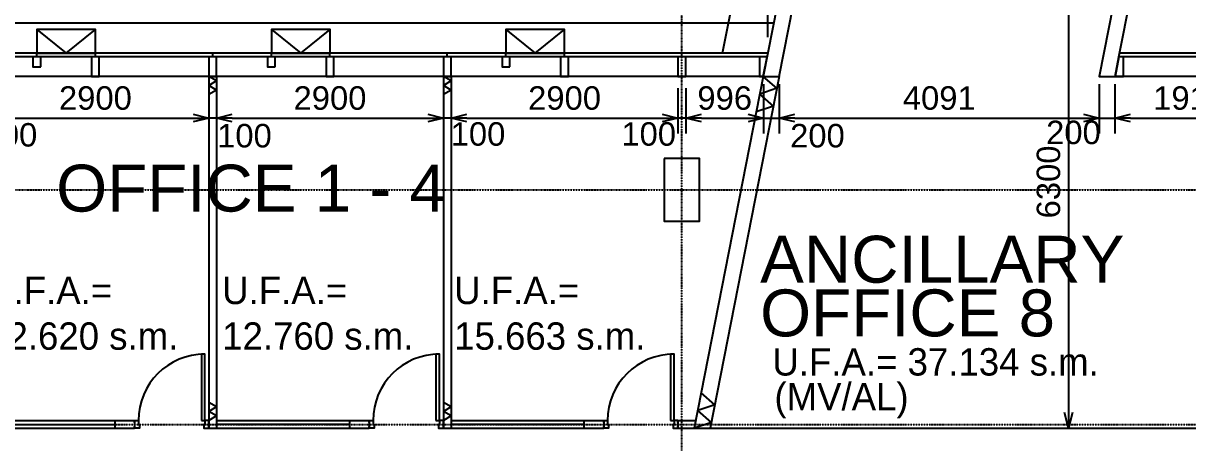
# Model space of a CAD drawing. Header units: millimetres. Extents: x 477 to 62893, y 268 to 55271.
# Drawn here: x 25847 to 40738, y 39905 to 45270 of the extents above; entities that cross this region are included whole.
import ezdxf

# ---------------------------------------------------------------- set-up
doc = ezdxf.new("R2010")
doc.units = ezdxf.units.MM
doc.linetypes.add('DASHDOT', pattern=[1, 0.5, -0.25, 0, -0.25])
doc.layers.get('0').update_dxf_attribs({"color": 8})
doc.layers.get('Defpoints').update_dxf_attribs({"color": 8})
for name, color, linetype in [('DLN020__', 8, 'DASHDOT'), ('DLN030', 8, 'Continuous'), ('DLN041_1', 8, 'Continuous'), ('DLN061__1', 8, 'Continuous'), ('DLN220__', 8, 'Continuous'), ('DLN280__', 8, 'Continuous'), ('DLN314__', 8, 'Continuous'), ('DLN324__', 8, 'Continuous'), ('DLN325__', 8, 'Continuous')]:
    doc.layers.add(name, color=color, linetype=linetype)
doc.styles.add('SWIS721LT450', font='swissl.ttf')
doc.styles.add('SWIS721LT750', font='swissl.ttf')
doc.dimstyles.new('INTDIM', dxfattribs={"dimscale": 200, "dimtxt": 2.25, "dimasz": 1.5, "dimexe": 1, "dimexo": 0, "dimgap": 1, "dimtad": 1, "dimdec": 0, "dimrnd": 1, "dimzin": 1, "dimdsep": 46, "dimtxsty": 'SWIS721LT450', "dimcen": 1, "dimclrd": 256, "dimclre": 256, "dimclrt": 256, "dimaunit": 1, "dimadec": 3, "dimazin": 0, "dimtfac": 1, "dimtdec": 0, "dimtix": 1, "dimtmove": 2, "dimatfit": 0, "dimfxl": 1, "dimtolj": 1, "dimtzin": 0, "dimarcsym": 0})

# ---------------------------------------------------------------- blocks, each defined once
blk = doc.blocks.new('*D426')
at = {"layer": 'Defpoints', "color": 0, "transparency": 16777216}
for p in [(25219, 44640), (25319, 44640), (25219, 44058)]:
    blk.add_point(p, dxfattribs=at)
at = {"layer": 'DLN030', "lineweight": -2, "transparency": 16777216}
for p, q in [((25219, 44440), (25219, 43858)), ((25319, 44440), (25319, 43858)), ((25319, 44058), (25219, 44058))]:
    blk.add_line(p, q, dxfattribs=at)
at = {"layer": 'DLN030', "transparency": 16777216, "insert": (25676, 43841), "char_height": 300, "attachment_point": 5, "style": 'SWIS721LT450'}
blk.add_mtext('\\A1;100', dxfattribs=at)
blk = doc.blocks.new('DIMARR')
for p, q in [((-1, 0.25), (0, 0)), ((-1, 0), (0, 0)), ((0, 0), (-1, -0.25))]:
    blk.add_line(p, q)
blk = doc.blocks.new('*D427')
at = {"layer": 'Defpoints', "color": 0, "transparency": 16777216}
for p in [(25319, 44640), (28219, 44640), (28219, 44058)]:
    blk.add_point(p, dxfattribs=at)
at = {"layer": 'DLN030', "lineweight": -2, "transparency": 16777216}
for p, q in [((25319, 44440), (25319, 43858)), ((28219, 44440), (28219, 43858)), ((25519, 44058), (28019, 44058))]:
    blk.add_line(p, q, dxfattribs=at)
at = {"layer": 'DLN030', "lineweight": -2, "transparency": 16777216, "xscale": 200, "yscale": 200, "zscale": 200, "rotation": 180}
blk.add_blockref('DIMARR', (25319, 44058), dxfattribs=at)
at = {"layer": 'DLN030', "lineweight": -2, "transparency": 16777216, "xscale": 200, "yscale": 200, "zscale": 200}
blk.add_blockref('DIMARR', (28219, 44058), dxfattribs=at)
at = {"layer": 'DLN030', "transparency": 16777216, "insert": (26769, 44312), "char_height": 300, "attachment_point": 5, "style": 'SWIS721LT450'}
blk.add_mtext('\\A1;2900', dxfattribs=at)
blk = doc.blocks.new('*D428')
at = {"layer": 'Defpoints', "color": 0, "transparency": 16777216}
for p in [(28219, 44640), (28319, 44640), (28219, 44058)]:
    blk.add_point(p, dxfattribs=at)
at = {"layer": 'DLN030', "lineweight": -2, "transparency": 16777216}
for p, q in [((28219, 44440), (28219, 43858)), ((28319, 44440), (28319, 43858)), ((28319, 44058), (28219, 44058))]:
    blk.add_line(p, q, dxfattribs=at)
at = {"layer": 'DLN030', "transparency": 16777216, "insert": (28675, 43830), "char_height": 300, "attachment_point": 5, "style": 'SWIS721LT450'}
blk.add_mtext('\\A1;100', dxfattribs=at)
blk = doc.blocks.new('*D429')
at = {"layer": 'Defpoints', "color": 0, "transparency": 16777216}
for p in [(28319, 44640), (31219, 44640), (31219, 44058)]:
    blk.add_point(p, dxfattribs=at)
at = {"layer": 'DLN030', "lineweight": -2, "transparency": 16777216}
for p, q in [((28319, 44440), (28319, 43858)), ((31219, 44440), (31219, 43858)), ((28519, 44058), (31019, 44058))]:
    blk.add_line(p, q, dxfattribs=at)
at = {"layer": 'DLN030', "lineweight": -2, "transparency": 16777216, "xscale": 200, "yscale": 200, "zscale": 200, "rotation": 180}
blk.add_blockref('DIMARR', (28319, 44058), dxfattribs=at)
at = {"layer": 'DLN030', "lineweight": -2, "transparency": 16777216, "xscale": 200, "yscale": 200, "zscale": 200}
blk.add_blockref('DIMARR', (31219, 44058), dxfattribs=at)
at = {"layer": 'DLN030', "transparency": 16777216, "insert": (29769, 44312), "char_height": 300, "attachment_point": 5, "style": 'SWIS721LT450'}
blk.add_mtext('\\A1;2900', dxfattribs=at)
blk = doc.blocks.new('*D430')
at = {"layer": 'Defpoints', "color": 0, "transparency": 16777216}
for p in [(31219, 44640), (31319, 44640), (31219, 44058)]:
    blk.add_point(p, dxfattribs=at)
at = {"layer": 'DLN030', "lineweight": -2, "transparency": 16777216}
for p, q in [((31219, 44440), (31219, 43858)), ((31319, 44440), (31319, 43858)), ((31319, 44058), (31219, 44058))]:
    blk.add_line(p, q, dxfattribs=at)
at = {"layer": 'DLN030', "transparency": 16777216, "insert": (31662, 43852), "char_height": 300, "attachment_point": 5, "style": 'SWIS721LT450'}
blk.add_mtext('\\A1;100', dxfattribs=at)
blk = doc.blocks.new('*D431')
at = {"layer": 'Defpoints', "color": 0, "transparency": 16777216}
for p in [(31319, 44640), (34219, 44640), (34219, 44058)]:
    blk.add_point(p, dxfattribs=at)
at = {"layer": 'DLN030', "lineweight": -2, "transparency": 16777216}
for p, q in [((31319, 44440), (31319, 43858)), ((34219, 44440), (34219, 43858)), ((31519, 44058), (34019, 44058))]:
    blk.add_line(p, q, dxfattribs=at)
at = {"layer": 'DLN030', "lineweight": -2, "transparency": 16777216, "xscale": 200, "yscale": 200, "zscale": 200, "rotation": 180}
blk.add_blockref('DIMARR', (31319, 44058), dxfattribs=at)
at = {"layer": 'DLN030', "lineweight": -2, "transparency": 16777216, "xscale": 200, "yscale": 200, "zscale": 200}
blk.add_blockref('DIMARR', (34219, 44058), dxfattribs=at)
at = {"layer": 'DLN030', "transparency": 16777216, "insert": (32769, 44312), "char_height": 300, "attachment_point": 5, "style": 'SWIS721LT450'}
blk.add_mtext('\\A1;2900', dxfattribs=at)
blk = doc.blocks.new('*D432')
at = {"layer": 'Defpoints', "color": 0, "transparency": 16777216}
for p in [(39807, 44640), (41719, 44540), (41719, 44058)]:
    blk.add_point(p, dxfattribs=at)
at = {"layer": 'DLN030', "lineweight": -2, "transparency": 16777216}
for p, q in [((39807, 44440), (39807, 43858)), ((41719, 44340), (41719, 43858)), ((40007, 44058), (41519, 44058))]:
    blk.add_line(p, q, dxfattribs=at)
at = {"layer": 'DLN030', "lineweight": -2, "transparency": 16777216, "xscale": 200, "yscale": 200, "zscale": 200, "rotation": 180}
blk.add_blockref('DIMARR', (39807, 44058), dxfattribs=at)
at = {"layer": 'DLN030', "lineweight": -2, "transparency": 16777216, "xscale": 200, "yscale": 200, "zscale": 200}
blk.add_blockref('DIMARR', (41719, 44058), dxfattribs=at)
at = {"layer": 'DLN030', "transparency": 16777216, "insert": (40763, 44312), "char_height": 300, "attachment_point": 5, "style": 'SWIS721LT450'}
blk.add_mtext('\\A1;1913', dxfattribs=at)
blk = doc.blocks.new('*D468')
at = {"layer": 'Defpoints', "color": 0, "transparency": 16777216}
for p in [(39004, 46390), (39004, 40090), (39213, 40090)]:
    blk.add_point(p, dxfattribs=at)
at = {"layer": 'DLN030', "lineweight": -2, "transparency": 16777216}
for p, q in [((39204, 46390), (39413, 46390)), ((39213, 46190), (39213, 40290)), ((39204, 40090), (39413, 40090))]:
    blk.add_line(p, q, dxfattribs=at)
at = {"layer": 'DLN030', "lineweight": -2, "transparency": 16777216, "xscale": 200, "yscale": 200, "zscale": 200}
for p, rotation in [((39213, 46390), 90), ((39213, 40090), 270)]:
    blk.add_blockref('DIMARR', p, dxfattribs=dict(at, rotation=rotation))
at = {"layer": 'DLN030', "transparency": 16777216, "insert": (38959, 43240), "char_height": 300, "attachment_point": 5, "rotation": 90, "style": 'SWIS721LT450'}
blk.add_mtext('\\A1;6300', dxfattribs=at)
blk = doc.blocks.new('*D354')
at = {"layer": 'Defpoints', "color": 0, "transparency": 16777216}
for p in [(34219, 44640), (34319, 44640), (34219, 44058)]:
    blk.add_point(p, dxfattribs=at)
at = {"layer": 'DLN030', "lineweight": -2, "transparency": 16777216}
for p, q in [((34219, 44440), (34219, 43858)), ((34319, 44440), (34319, 43858)), ((34319, 44058), (34219, 44058))]:
    blk.add_line(p, q, dxfattribs=at)
at = {"layer": 'DLN030', "transparency": 16777216, "insert": (33845, 43852), "char_height": 300, "attachment_point": 5, "style": 'SWIS721LT450'}
blk.add_mtext('\\A1;100', dxfattribs=at)
blk = doc.blocks.new('*D372')
at = {"layer": 'Defpoints', "color": 0, "transparency": 16777216}
for p in [(35315, 44690), (34319, 44590), (35315, 44058)]:
    blk.add_point(p, dxfattribs=at)
at = {"layer": 'DLN030', "lineweight": -2, "transparency": 16777216}
for p, q in [((34319, 44390), (34319, 43858)), ((35315, 44490), (35315, 43858)), ((34519, 44058), (35115, 44058))]:
    blk.add_line(p, q, dxfattribs=at)
at = {"layer": 'DLN030', "lineweight": -2, "transparency": 16777216, "xscale": 200, "yscale": 200, "zscale": 200, "rotation": 180}
blk.add_blockref('DIMARR', (34319, 44058), dxfattribs=at)
at = {"layer": 'DLN030', "lineweight": -2, "transparency": 16777216, "xscale": 200, "yscale": 200, "zscale": 200}
blk.add_blockref('DIMARR', (35315, 44058), dxfattribs=at)
at = {"layer": 'DLN030', "transparency": 16777216, "insert": (34817, 44312), "char_height": 300, "attachment_point": 5, "style": 'SWIS721LT450'}
blk.add_mtext('\\A1;996', dxfattribs=at)
blk = doc.blocks.new('*D373')
at = {"layer": 'Defpoints', "color": 0, "transparency": 16777216}
for p in [(35315, 44690), (35515, 44690), (35515, 44058)]:
    blk.add_point(p, dxfattribs=at)
at = {"layer": 'DLN030', "lineweight": -2, "transparency": 16777216}
for p, q in [((35315, 44490), (35315, 43858)), ((35515, 44490), (35515, 43858)), ((35315, 44058), (35515, 44058))]:
    blk.add_line(p, q, dxfattribs=at)
at = {"layer": 'DLN030', "transparency": 16777216, "insert": (36003, 43830), "char_height": 300, "attachment_point": 5, "style": 'SWIS721LT450'}
blk.add_mtext('\\A1;200', dxfattribs=at)
blk = doc.blocks.new('*D374')
at = {"layer": 'Defpoints', "color": 0, "transparency": 16777216}
for p in [(39607, 44690), (39807, 44690), (39807, 44058)]:
    blk.add_point(p, dxfattribs=at)
at = {"layer": 'DLN030', "lineweight": -2, "transparency": 16777216}
for p, q in [((39607, 44490), (39607, 43858)), ((39807, 44490), (39807, 43858)), ((39607, 44058), (39807, 44058))]:
    blk.add_line(p, q, dxfattribs=at)
at = {"layer": 'DLN030', "transparency": 16777216, "insert": (39277, 43872), "char_height": 300, "attachment_point": 5, "style": 'SWIS721LT450'}
blk.add_mtext('\\A1;200', dxfattribs=at)
blk = doc.blocks.new('U')
at = {"layer": 'DLN280__'}
blk.add_lwpolyline([(-358989, -412615), (-358989, -413415), (-358539, -413415), (-358539, -412615)], close=True, dxfattribs=at)
blk = doc.blocks.new('*D331')
at = {"layer": 'Defpoints', "color": 0, "transparency": 16777216}
for p in [(35515, 44490), (39607, 44490), (39607, 44058)]:
    blk.add_point(p, dxfattribs=at)
at = {"layer": 'DLN030', "lineweight": -2, "transparency": 16777216}
for p, q in [((35515, 44290), (35515, 43858)), ((39607, 44290), (39607, 43858)), ((35715, 44058), (39407, 44058))]:
    blk.add_line(p, q, dxfattribs=at)
at = {"layer": 'DLN030', "lineweight": -2, "transparency": 16777216, "xscale": 200, "yscale": 200, "zscale": 200, "rotation": 180}
blk.add_blockref('DIMARR', (35515, 44058), dxfattribs=at)
at = {"layer": 'DLN030', "lineweight": -2, "transparency": 16777216, "xscale": 200, "yscale": 200, "zscale": 200}
blk.add_blockref('DIMARR', (39607, 44058), dxfattribs=at)
at = {"layer": 'DLN030', "transparency": 16777216, "insert": (37561, 44312), "char_height": 300, "attachment_point": 5, "style": 'SWIS721LT450'}
blk.add_mtext('\\A1;4091', dxfattribs=at)
blk = doc.blocks.new('A$C75032E79')
at = {"layer": 'DLN314__', "ltscale": 0.05}
blk.add_lwpolyline([(-750, 0), (0, 0), (0, 300), (-750, 300)], close=True, dxfattribs=at)
blk.add_lwpolyline([(-750, 300), (-375, 0), (0, 300)], dxfattribs=at)
blk = doc.blocks.new('MAGENTA')
at = {"layer": 'DLN314__'}
blk.add_line((-212508, -468222), (-212508, -468172), dxfattribs=at)
blk.add_lwpolyline([(-212458, -468472), (-212458, -468222), (-212558, -468222), (-212558, -468472)], close=True, dxfattribs=at)
blk = doc.blocks.new('MAGETA-2')
at = {"layer": 'DLN314__'}
blk.add_line((-211908, -468637), (-211908, -468587), dxfattribs=at)
blk.add_lwpolyline([(-211858, -468762), (-211858, -468637), (-211958, -468637), (-211958, -468762)], close=True, dxfattribs=at)
blk = doc.blocks.new('w')
at = {"layer": 'DLN061__1'}
for p, q in [((-380707, -515975), (-380854, -515719)), ((-380707, -515975), (-380559, -515719)), ((-380411, -515975), (-380559, -515719)), ((-380411, -515975), (-380263, -515719))]:
    blk.add_line(p, q, dxfattribs=at)
blk = doc.blocks.new('*D267')
at = {"layer": 'Defpoints', "color": 0, "transparency": 16777216}
for p in [(35369, 47694), (35869, 47440), (35369, 44890)]:
    blk.add_point(p, dxfattribs=at)
at = {"layer": 'DLN030', "lineweight": -2, "transparency": 16777216}
for p, q in [((35369, 45090), (35369, 47894)), ((35869, 47640), (35869, 47894)), ((35869, 47694), (35369, 47694))]:
    blk.add_line(p, q, dxfattribs=at)
at = {"layer": 'DLN030', "transparency": 16777216, "insert": (35619, 47948), "char_height": 300, "attachment_point": 5, "style": 'SWIS721LT450'}
blk.add_mtext('\\A1;500', dxfattribs=at)

msp = doc.modelspace()

# ---------------------------------------------------------------- linework, layer by layer
at = {"layer": 'DLN020__'}
for p, q in [((34269.4, 5889.6), (34269.4, 51172.8)), ((14340.2, 43139.6), (58019.4, 43139.6)), ((14340.2, 40139.6), (58019.4, 40139.6))]:
    msp.add_line(p, q, dxfattribs=at)
at = {"layer": 'DLN220__', "ltscale": 0.05}
for p, q in [((34789.4, 44889.6), (35289.4, 47439.6)), ((34632, 40089.6), (39209.1, 40089.6)), ((39412.3, 40089.6), (41719.4, 40089.6))]:
    msp.add_line(p, q, dxfattribs=at)
at = {"layer": 'DLN220__'}
for p, q in [((28219.4, 44589.6), (28219.4, 40089.6)), ((28319.4, 44589.6), (28319.4, 40089.6)), ((31219.4, 44589.6), (31219.4, 40089.6)), ((31319.4, 44589.6), (31319.4, 40089.6)), ((35310.6, 44589.6), (34428.2, 40089.6)), ((35514.4, 44589.6), (34632, 40089.6)), ((27019.4, 40189.6), (27269.4, 40189.6)), ((27019.4, 40189.6), (27019.4, 40089.6)), ((27019.4, 40089.6), (27269.4, 40089.6)), ((27269.4, 40189.6), (27269.4, 40089.6)), ((28219.4, 40089.6), (28319.4, 40089.6)), ((30019.4, 40189.6), (30269.4, 40189.6)), ((30019.4, 40189.6), (30019.4, 40089.6)), ((30019.4, 40089.6), (30269.4, 40089.6)), ((30269.4, 40189.6), (30269.4, 40089.6)), ((31219.4, 40089.6), (31319.4, 40089.6)), ((33019.4, 40189.6), (33269.4, 40189.6)), ((33019.4, 40089.6), (33019.4, 40189.6)), ((33019.4, 40089.6), (33269.4, 40089.6)), ((33269.4, 40189.6), (33269.4, 40089.6)), ((34219.4, 40189.6), (34447.8, 40189.6)), ((34219.4, 40189.6), (34219.4, 40089.6)), ((34219.4, 40089.6), (34428.2, 40089.6)), ((34428.2, 40089.6), (34632, 40089.6)), ((39209.1, 40089.6), (39412.3, 40089.6))]:
    msp.add_line(p, q, dxfattribs=at)
at = {"layer": 'DLN280__'}
for points in [[(35867.3, 46389.6), (35663.5, 46389.6), (35310.6, 44589.6), (35514.4, 44589.6)], [(40163.5, 46389.6), (39959.7, 46389.6), (39606.8, 44589.6), (39810.6, 44589.6), (39859.6, 44839.6)]]:
    msp.add_lwpolyline(points, close=True, dxfattribs=at)
at = {"layer": 'DLN314__'}
for p, q in [((35443.9, 45269.6), (20139.4, 45269.6)), ((35369.4, 44889.6), (20519.4, 44889.6)), ((35359.6, 44839.6), (20569.4, 44839.6)), ((55469.4, 44839.6), (39859.6, 44839.6)), ((55519.4, 44889.6), (39869.4, 44889.6)), ((35310.6, 44589.6), (20819.4, 44589.6)), ((55219.4, 44589.6), (39810.6, 44589.6))]:
    msp.add_line(p, q, dxfattribs=at)
for points in [[(35310.6, 44589.6), (35359.6, 44839.6), (35260.6, 44839.6), (35260.6, 44589.6)], [(39919.4, 44589.6), (39919.4, 44839.6), (39859.6, 44839.6), (39810.6, 44589.6)]]:
    msp.add_lwpolyline(points, close=True, dxfattribs=at)
at = {"layer": 'DLN324__'}
for p, q in [((25319.4, 40189.6), (27019.4, 40189.6)), ((25319.4, 40139.6), (27019.4, 40139.6)), ((25319.4, 40089.6), (27019.4, 40089.6)), ((28319.4, 40189.6), (30019.4, 40189.6)), ((30019.4, 40139.6), (28319.4, 40139.6)), ((28319.4, 40089.6), (30019.4, 40089.6)), ((31319.4, 40189.6), (33019.4, 40189.6)), ((33019.4, 40139.6), (31319.4, 40139.6)), ((31319.4, 40089.6), (33019.4, 40089.6))]:
    msp.add_line(p, q, dxfattribs=at)
at = {"layer": 'DLN325__'}
for points in [[(28124.4, 40189.6), (28169.4, 40189.6), (28169.4, 41039.6), (28124.4, 41039.6)], [(31124.4, 40189.6), (31169.4, 40189.6), (31169.4, 41039.6), (31124.4, 41039.6)], [(34124.4, 40189.6), (34169.4, 40189.6), (34169.4, 41039.6), (34124.4, 41039.6)]]:
    msp.add_lwpolyline(points, close=True, dxfattribs=at)
for points in [[(27281.4, 40164.6), (27269.4, 40164.6), (27269.4, 40189.6), (27319.4, 40189.6), (27319.4, 40139.6), (27331.9, 40139.6), (27331.9, 40089.6), (27269.4, 40089.6), (27269.4, 40114.6), (27281.4, 40114.6)], [(28207.4, 40164.6), (28219.4, 40164.6), (28219.4, 40189.6), (28169.4, 40189.6), (28169.4, 40139.6), (28156.9, 40139.6), (28156.9, 40089.6), (28219.4, 40089.6), (28219.4, 40114.6), (28207.4, 40114.6)], [(30281.4, 40164.6), (30269.4, 40164.6), (30269.4, 40189.6), (30319.4, 40189.6), (30319.4, 40139.6), (30331.9, 40139.6), (30331.9, 40089.6), (30269.4, 40089.6), (30269.4, 40114.6), (30281.4, 40114.6)], [(31207.4, 40164.6), (31219.4, 40164.6), (31219.4, 40189.6), (31169.4, 40189.6), (31169.4, 40139.6), (31156.9, 40139.6), (31156.9, 40089.6), (31219.4, 40089.6), (31219.4, 40114.6), (31207.4, 40114.6)], [(33281.4, 40164.6), (33269.4, 40164.6), (33269.4, 40189.6), (33319.4, 40189.6), (33319.4, 40139.6), (33331.9, 40139.6), (33331.9, 40089.6), (33269.4, 40089.6), (33269.4, 40114.6), (33281.4, 40114.6)], [(34207.4, 40164.6), (34219.4, 40164.6), (34219.4, 40189.6), (34169.4, 40189.6), (34169.4, 40139.6), (34156.9, 40139.6), (34156.9, 40089.6), (34219.4, 40089.6), (34219.4, 40114.6), (34207.4, 40114.6)]]:
    msp.add_lwpolyline(points, dxfattribs=at)
for centre in [(28169.4, 40189.6), (31169.4, 40189.6), (34169.4, 40189.6)]:
    msp.add_arc(centre, 850, 90.00005, 180, dxfattribs=at)

# ---------------------------------------------------------------- block references
at = {"layer": 'DLN061__1'}
for p, xscale, yscale, zscale, rotation in [((-173233.5, 193130), 0.390625, 0.390625, 0.390625, 90), ((-170233.5, 193130), 0.390625, 0.390625, 0.390625, 90), ((-302903.8, 413643.9), 0.78125, 0.78125, 0.78125, 78.90627698847703), ((-303697.3, 409597.1), 0.78125, 0.78125, 0.78125, 78.90627698847703), ((-173233.5, 188960.9), 0.390625, 0.390625, 0.390625, 90), ((-170233.5, 188960.9), 0.390625, 0.390625, 0.390625, 90)]:
    msp.add_blockref('w', p, dxfattribs=dict(at, xscale=xscale, yscale=yscale, zscale=zscale, rotation=rotation))
at = {"layer": 'DLN280__'}
msp.add_blockref('U', (393033.8, 456154.6), dxfattribs=at)
at = {"layer": 'DLN314__', "ltscale": 0.05}
for p in [(26769.4, 44889.6), (29769.4, 44889.6), (32769.4, 44889.6)]:
    msp.add_blockref('A$C75032E79', p, dxfattribs=at)
at = {"layer": 'DLN314__'}
for name, p in [('MAGETA-2', (237927.2, 513476.5)), ('MAGENTA', (239276.9, 513061.6)), ('MAGENTA', (240776.9, 513061.6)), ('MAGETA-2', (240927.2, 513476.5)), ('MAGENTA', (242276.9, 513061.6)), ('MAGENTA', (243776.9, 513061.6)), ('MAGETA-2', (243927.2, 513476.5)), ('MAGENTA', (245276.9, 513061.6)), ('MAGENTA', (246776.9, 513061.6))]:
    msp.add_blockref(name, p, dxfattribs=at)

# ---------------------------------------------------------------- texts
at = {"layer": 'DLN041_1', "style": 'SWIS721LT750'}
for s, p in [('OFFICE 1 - 4', (26267.4, 42861.4)), ('ANCILLARY', (35270.1, 41951.9)), ('OFFICE 8', (35270.1, 41265.2))]:
    msp.add_text(s, height=600, dxfattribs=at).set_placement(p)
at = {"layer": 'DLN041_1', "char_height": 350, "attachment_point": 7, "style": 'SWIS721LT750'}
for s, insert, width in [('{\\fUnivers|b0|i0|c0|p34;U.F.A.= \\P12.620 s.m.}', (25384.2, 41089.5), 3069.175), ('{\\fUnivers|b0|i0|c0|p34;U.F.A.= \\P12.760 s.m.}', (28390.1, 41089.5), 3069.175), ('{\\fUnivers|b0|i0|c0|p34;U.F.A.= \\P15.663 s.m.}', (31357.2, 41089.5), 3069.175), ('{\\fUnivers|b0|i0|c0|p34;U.F.A.= 37.134 s.m.}', (35426.6, 40759.3), 7280.208), ('{\\fUnivers|b0|i0|c0|p34;(MV/AL)}', (35452.9, 40215.3), 9007.441)]:
    msp.add_mtext(s, dxfattribs=dict(at, insert=insert, width=width))

# ---------------------------------------------------------------- dimensions: what is measured, and where the dimension line sits
at = {"layer": 'DLN030'}
for base, p1, p2, picture, middle in [((35369.4, 47694.1), (35869.4, 47439.6), (35369.4, 44889.6), '*D267', (35619.4, 47948.3)), ((35315.5, 44057.6), (34319.4, 44589.6), (35315.5, 44689.6), '*D372', (34817.5, 44311.8)), ((28219.4, 44057.6), (25319.4, 44639.6), (28219.4, 44639.6), '*D427', (26769.4, 44311.8)), ((31219.4, 44057.6), (28319.4, 44639.6), (31219.4, 44639.6), '*D429', (29769.4, 44311.8)), ((34219.4, 44057.6), (31319.4, 44639.6), (34219.4, 44639.6), '*D431', (32769.4, 44311.8)), ((41719.4, 44057.6), (39806.8, 44639.6), (41719.4, 44539.6), '*D432', (40763.1, 44311.8)), ((39606.8, 44057.6), (35515.5, 44489.6), (39606.8, 44489.6), '*D331', (37561.1, 44311.8))]:
    dim = msp.add_linear_dim(base=base, p1=p1, p2=p2, dimstyle='INTDIM', override={"dimscale": 1, "dimtxt": 300, "dimasz": 200, "dimexe": 200, "dimexo": 200, "dimgap": 100, "dimrnd": 0, "dimzin": 0, "dimblk": 'DIMARR', "dimcen": 200, "dimclrt": 256}, dxfattribs=at)
    dim.commit()
    dim.dimension.update_dxf_attribs({"geometry": picture, "text_midpoint": middle})
dim = msp.add_linear_dim(base=(39212.7, 40089.6), p1=(39003.6, 46389.6), p2=(39003.6, 40089.6), angle=90, dimstyle='INTDIM', override={"dimscale": 1, "dimtxt": 300, "dimasz": 200, "dimexe": 200, "dimexo": 200, "dimgap": 100, "dimrnd": 0, "dimzin": 0, "dimblk": 'DIMARR', "dimcen": 200, "dimclrt": 256}, dxfattribs=at)
dim.commit()
dim.dimension.update_dxf_attribs({"geometry": '*D468', "text_midpoint": (38958.5, 43239.6)})
for base, p1, p2, picture, middle in [((35515.5, 44057.6), (35315.5, 44689.6), (35515.5, 44689.6), '*D373', (36003.2, 43829.8)), ((39806.8, 44057.6), (39606.8, 44689.6), (39806.8, 44689.6), '*D374', (39277.2, 43871.7))]:
    dim = msp.add_linear_dim(base=base, p1=p1, p2=p2, dimstyle='INTDIM', override={"dimscale": 1, "dimtxt": 300, "dimasz": 200, "dimexe": 200, "dimexo": 200, "dimgap": 100, "dimrnd": 0, "dimzin": 0, "dimblk": 'DIMARR', "dimcen": 200, "dimclrt": 256}, dxfattribs=at)
    dim.commit()
    dim.dimension.update_dxf_attribs({"geometry": picture, "text_midpoint": middle, "dimtype": 160})
for base, p1, p2, picture, middle in [((25219.4, 44057.6), (25319.4, 44639.6), (25219.4, 44639.6), '*D426', (25675.8, 43841.1)), ((28219.4, 44057.6), (28319.4, 44639.6), (28219.4, 44639.6), '*D428', (28674.6, 43830.3)), ((31219.4, 44057.6), (31319.4, 44639.6), (31219.4, 44639.6), '*D430', (31662.5, 43852)), ((34219.4, 44057.6), (34319.4, 44639.6), (34219.4, 44639.6), '*D354', (33844.6, 43852))]:
    dim = msp.add_linear_dim(base=base, p1=p1, p2=p2, angle=180, dimstyle='INTDIM', override={"dimscale": 1, "dimtxt": 300, "dimasz": 200, "dimexe": 200, "dimexo": 200, "dimgap": 100, "dimrnd": 0, "dimzin": 0, "dimblk": 'DIMARR', "dimcen": 200, "dimclrt": 256}, dxfattribs=at)
    dim.commit()
    dim.dimension.update_dxf_attribs({"geometry": picture, "text_midpoint": middle, "dimtype": 160})

doc.saveas('drawing.dxf')
